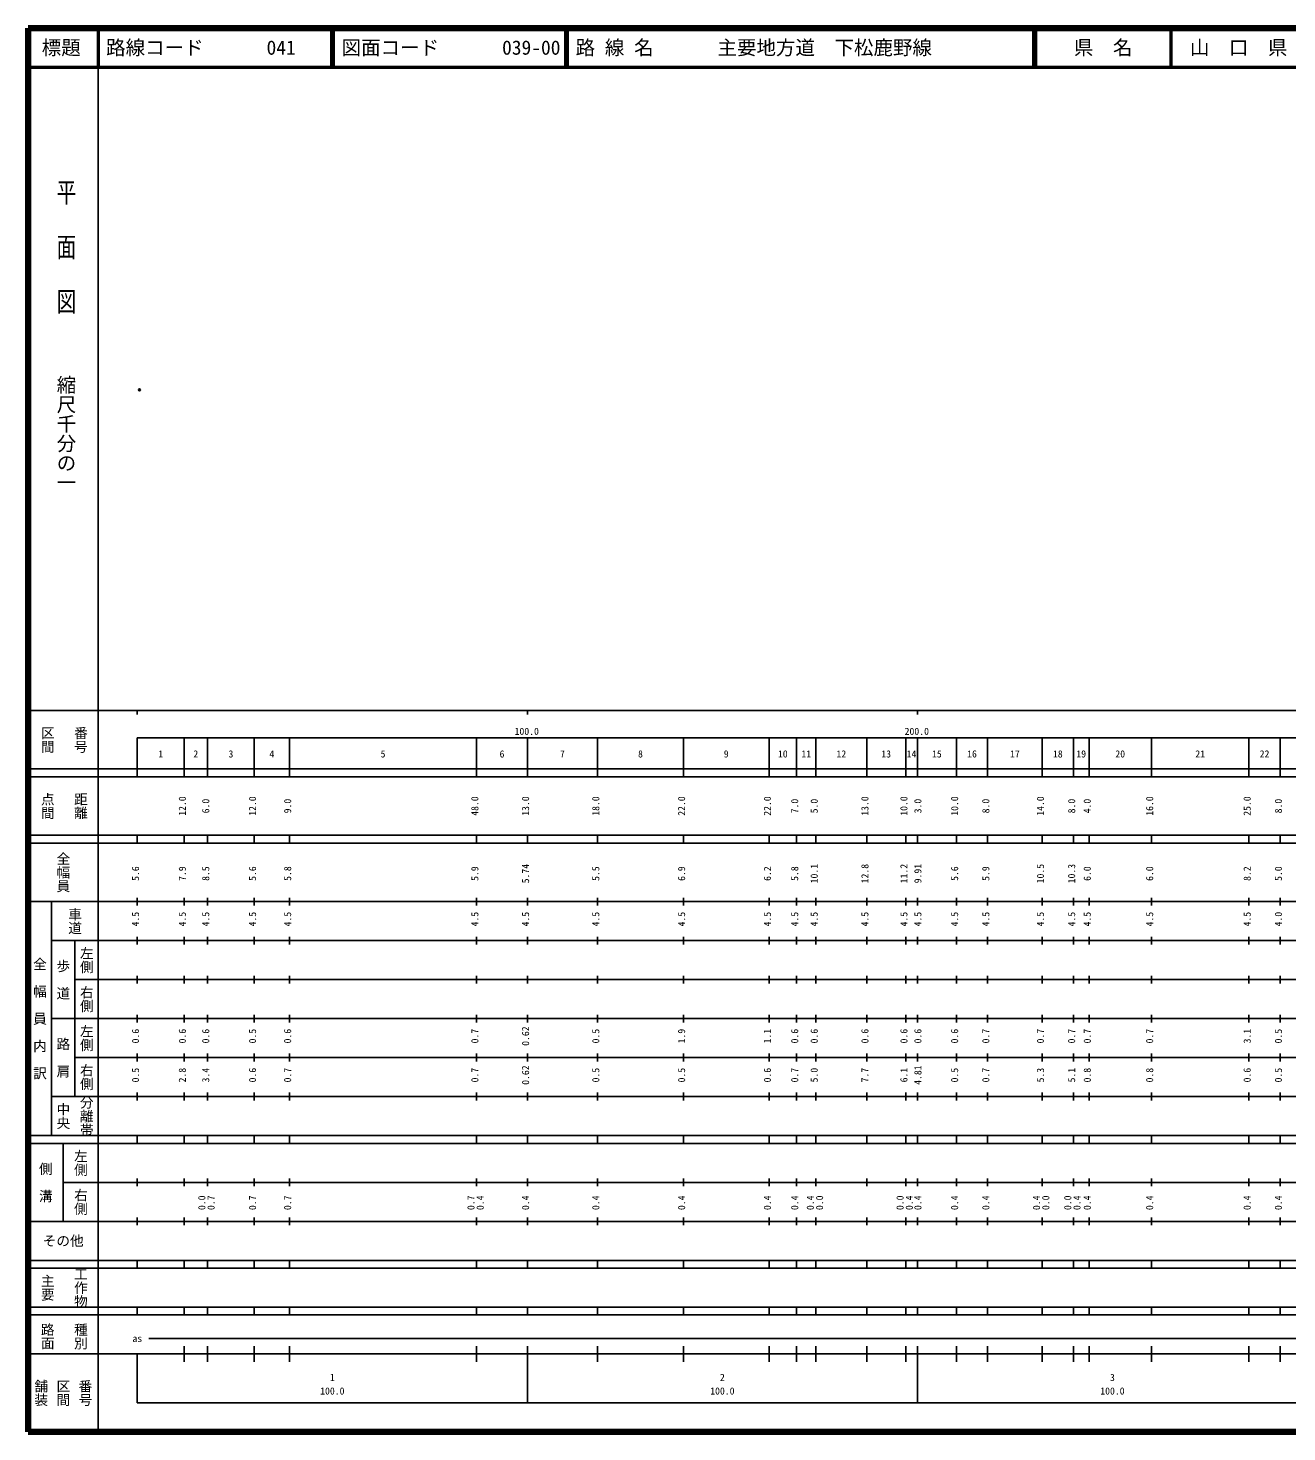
# Model space of a CAD drawing. Units: millimetres on the paper. Extents: x 40 to 680, y 20 to 380.
# Drawn here: x 40 to 362.7, y 20 to 380 of the extents above; entities that cross this region are included whole.
import ezdxf
from ezdxf.enums import TextEntityAlignment as Align

# ---------------------------------------------------------------- set-up
doc = ezdxf.new("R2010")
doc.units = ezdxf.units.MM
doc.header["$PDMODE"] = 32
doc.header["$PDSIZE"] = 0.5
doc.layers.add('M-OTRS', color=6, linetype='Continuous')
doc.layers.add('M-TTL-TXT', color=7, linetype='Continuous')
for name, color, linetype, lineweight in [('M-TTL', 2, 'Continuous', 140), ('M-TTL-BAND', 7, 'Continuous', 25), ('M-TTL-LINE', 7, 'Continuous', 50)]:
    doc.layers.add(name, color=color, linetype=linetype, lineweight=lineweight)
doc.styles.add('@ＭＳ ゴシック', font='')
doc.styles.add('ＭＳ ゴシック', font='')
doc.styles.get('@ＭＳ ゴシック').set_extended_font_data('@MS Gothic')
doc.styles.get('ＭＳ ゴシック').set_extended_font_data('MS Gothic')

msp = doc.modelspace()

# ---------------------------------------------------------------- linework, layer by layer
at = {"layer": 'M-OTRS'}
msp.add_point((68.555, 287.204), dxfattribs=at)
at = {"layer": 'M-TTL'}
for p, q in [((40, 380), (40, 20)), ((680, 380), (40, 380)), ((40, 20), (680, 20))]:
    msp.add_line(p, q, dxfattribs=at)
at = {"layer": 'M-TTL-BAND'}
for p, q in [((58, 370), (58, 20)), ((40, 205), (579, 205)), ((68, 205), (68, 204)), ((168, 205), (168, 204)), ((268, 205), (268, 204)), ((68, 198), (579, 198)), ((68, 198), (68, 188)), ((80, 188), (80, 198)), ((86, 188), (86, 198)), ((98, 188), (98, 198)), ((107, 188), (107, 198)), ((155, 188), (155, 198)), ((168, 188), (168, 198)), ((186, 188), (186, 198)), ((208, 188), (208, 198)), ((230, 188), (230, 198)), ((237, 188), (237, 198)), ((242, 188), (242, 198)), ((255, 188), (255, 198)), ((265, 188), (265, 198)), ((268, 188), (268, 198)), ((278, 188), (278, 198)), ((286, 188), (286, 198)), ((300, 188), (300, 198)), ((308, 188), (308, 198)), ((312, 188), (312, 198)), ((328, 188), (328, 198)), ((353, 188), (353, 198)), ((361, 188), (361, 198)), ((40, 190), (579, 190)), ((40, 188), (579, 188)), ((40, 173), (579, 173)), ((68, 171), (68, 173)), ((80, 171), (80, 173)), ((86, 171), (86, 173)), ((98, 171), (98, 173)), ((107, 171), (107, 173)), ((155, 171), (155, 173)), ((168, 171), (168, 173)), ((186, 171), (186, 173)), ((208, 171), (208, 173)), ((230, 171), (230, 173)), ((237, 171), (237, 173)), ((242, 171), (242, 173)), ((255, 171), (255, 173)), ((265, 171), (265, 173)), ((268, 171), (268, 173)), ((278, 171), (278, 173)), ((286, 171), (286, 173)), ((300, 171), (300, 173)), ((308, 171), (308, 173)), ((312, 171), (312, 173)), ((328, 171), (328, 173)), ((353, 171), (353, 173)), ((361, 171), (361, 173)), ((40, 171), (579, 171)), ((40, 156), (579, 156)), ((46, 96), (46, 156)), ((68, 155), (68, 157)), ((80, 155), (80, 157)), ((86, 155), (86, 157)), ((98, 155), (98, 157)), ((107, 155), (107, 157)), ((155, 155), (155, 157)), ((168, 155), (168, 157)), ((186, 155), (186, 157)), ((208, 155), (208, 157)), ((230, 155), (230, 157)), ((237, 155), (237, 157)), ((242, 155), (242, 157)), ((255, 155), (255, 157)), ((265, 155), (265, 157)), ((268, 155), (268, 157)), ((278, 155), (278, 157)), ((286, 155), (286, 157)), ((300, 155), (300, 157)), ((308, 155), (308, 157)), ((312, 155), (312, 157)), ((328, 155), (328, 157)), ((353, 155), (353, 157)), ((361, 155), (361, 157)), ((46, 146), (579, 146)), ((52, 146), (52, 106)), ((68, 145), (68, 147)), ((80, 145), (80, 147)), ((86, 145), (86, 147)), ((98, 145), (98, 147)), ((107, 145), (107, 147)), ((155, 145), (155, 147)), ((168, 145), (168, 147)), ((186, 145), (186, 147)), ((208, 145), (208, 147)), ((230, 145), (230, 147)), ((237, 145), (237, 147)), ((242, 145), (242, 147)), ((255, 145), (255, 147)), ((265, 145), (265, 147)), ((268, 145), (268, 147)), ((278, 145), (278, 147)), ((286, 145), (286, 147)), ((300, 145), (300, 147)), ((308, 145), (308, 147)), ((312, 145), (312, 147)), ((328, 145), (328, 147)), ((353, 145), (353, 147)), ((361, 145), (361, 147)), ((68, 135), (68, 137)), ((80, 135), (80, 137)), ((86, 135), (86, 137)), ((98, 135), (98, 137)), ((107, 135), (107, 137)), ((155, 135), (155, 137)), ((168, 135), (168, 137)), ((186, 135), (186, 137)), ((208, 135), (208, 137)), ((230, 135), (230, 137)), ((237, 135), (237, 137)), ((242, 135), (242, 137)), ((255, 135), (255, 137)), ((265, 135), (265, 137)), ((268, 135), (268, 137)), ((278, 135), (278, 137)), ((286, 135), (286, 137)), ((300, 135), (300, 137)), ((308, 135), (308, 137)), ((312, 135), (312, 137)), ((328, 135), (328, 137)), ((353, 135), (353, 137)), ((361, 135), (361, 137)), ((52, 136), (579, 136)), ((46, 126), (579, 126)), ((68, 125), (68, 127)), ((80, 125), (80, 127)), ((86, 125), (86, 127)), ((98, 125), (98, 127)), ((107, 125), (107, 127)), ((155, 125), (155, 127)), ((168, 125), (168, 127)), ((186, 125), (186, 127)), ((208, 125), (208, 127)), ((230, 125), (230, 127)), ((237, 125), (237, 127)), ((242, 125), (242, 127)), ((255, 125), (255, 127)), ((265, 125), (265, 127)), ((268, 125), (268, 127)), ((278, 125), (278, 127)), ((286, 125), (286, 127)), ((300, 125), (300, 127)), ((308, 125), (308, 127)), ((312, 125), (312, 127)), ((328, 125), (328, 127)), ((353, 125), (353, 127)), ((361, 125), (361, 127)), ((52, 116), (579, 116)), ((68, 115), (68, 117)), ((80, 115), (80, 117)), ((86, 115), (86, 117)), ((98, 115), (98, 117)), ((107, 115), (107, 117)), ((155, 115), (155, 117)), ((168, 115), (168, 117)), ((186, 115), (186, 117)), ((208, 115), (208, 117)), ((230, 115), (230, 117)), ((237, 115), (237, 117)), ((242, 115), (242, 117)), ((255, 115), (255, 117)), ((265, 115), (265, 117)), ((268, 115), (268, 117)), ((278, 115), (278, 117)), ((286, 115), (286, 117)), ((300, 115), (300, 117)), ((308, 115), (308, 117)), ((312, 115), (312, 117)), ((328, 115), (328, 117)), ((353, 115), (353, 117)), ((361, 115), (361, 117)), ((46, 106), (579, 106)), ((68, 105), (68, 107)), ((80, 105), (80, 107)), ((86, 105), (86, 107)), ((98, 105), (98, 107)), ((107, 105), (107, 107)), ((155, 105), (155, 107)), ((168, 105), (168, 107)), ((186, 105), (186, 107)), ((208, 105), (208, 107)), ((230, 105), (230, 107)), ((237, 105), (237, 107)), ((242, 105), (242, 107)), ((255, 105), (255, 107)), ((265, 105), (265, 107)), ((268, 105), (268, 107)), ((278, 105), (278, 107)), ((286, 105), (286, 107)), ((300, 105), (300, 107)), ((308, 105), (308, 107)), ((312, 105), (312, 107)), ((328, 105), (328, 107)), ((353, 105), (353, 107)), ((361, 105), (361, 107)), ((40, 96), (579, 96)), ((40, 94), (579, 94)), ((49, 94), (49, 74)), ((68, 94), (68, 96)), ((80, 94), (80, 96)), ((86, 94), (86, 96)), ((98, 94), (98, 96)), ((107, 94), (107, 96)), ((155, 94), (155, 96)), ((168, 94), (168, 96)), ((186, 94), (186, 96)), ((208, 94), (208, 96)), ((230, 94), (230, 96)), ((237, 94), (237, 96)), ((242, 94), (242, 96)), ((255, 94), (255, 96)), ((265, 94), (265, 96)), ((268, 94), (268, 96)), ((278, 94), (278, 96)), ((286, 94), (286, 96)), ((300, 94), (300, 96)), ((308, 94), (308, 96)), ((312, 94), (312, 96)), ((328, 94), (328, 96)), ((353, 94), (353, 96)), ((361, 94), (361, 96)), ((49, 84), (579, 84)), ((68, 83), (68, 85)), ((80, 83), (80, 85)), ((86, 83), (86, 85)), ((98, 83), (98, 85)), ((107, 83), (107, 85)), ((155, 83), (155, 85)), ((168, 83), (168, 85)), ((186, 83), (186, 85)), ((208, 83), (208, 85)), ((230, 83), (230, 85)), ((237, 83), (237, 85)), ((242, 83), (242, 85)), ((255, 83), (255, 85)), ((265, 83), (265, 85)), ((268, 83), (268, 85)), ((278, 83), (278, 85)), ((286, 83), (286, 85)), ((300, 83), (300, 85)), ((308, 83), (308, 85)), ((312, 83), (312, 85)), ((328, 83), (328, 85)), ((353, 83), (353, 85)), ((361, 83), (361, 85)), ((40, 74), (579, 74)), ((68, 73), (68, 75)), ((80, 73), (80, 75)), ((86, 73), (86, 75)), ((98, 73), (98, 75)), ((107, 73), (107, 75)), ((155, 73), (155, 75)), ((168, 73), (168, 75)), ((186, 73), (186, 75)), ((208, 73), (208, 75)), ((230, 73), (230, 75)), ((237, 73), (237, 75)), ((242, 73), (242, 75)), ((255, 73), (255, 75)), ((265, 73), (265, 75)), ((268, 73), (268, 75)), ((278, 73), (278, 75)), ((286, 73), (286, 75)), ((300, 73), (300, 75)), ((308, 73), (308, 75)), ((312, 73), (312, 75)), ((328, 73), (328, 75)), ((353, 73), (353, 75)), ((361, 73), (361, 75)), ((40, 64), (579, 64)), ((40, 62), (579, 62)), ((68, 62), (68, 64)), ((80, 62), (80, 64)), ((86, 62), (86, 64)), ((98, 62), (98, 64)), ((107, 62), (107, 64)), ((155, 62), (155, 64)), ((168, 62), (168, 64)), ((186, 62), (186, 64)), ((208, 62), (208, 64)), ((230, 62), (230, 64)), ((237, 62), (237, 64)), ((242, 62), (242, 64)), ((255, 62), (255, 64)), ((265, 62), (265, 64)), ((268, 62), (268, 64)), ((278, 62), (278, 64)), ((286, 62), (286, 64)), ((300, 62), (300, 64)), ((308, 62), (308, 64)), ((312, 62), (312, 64)), ((328, 62), (328, 64)), ((353, 62), (353, 64)), ((361, 62), (361, 64)), ((40, 52), (579, 52)), ((68, 50), (68, 52)), ((80, 50), (80, 52)), ((86, 50), (86, 52)), ((98, 50), (98, 52)), ((107, 50), (107, 52)), ((155, 50), (155, 52)), ((168, 50), (168, 52)), ((186, 50), (186, 52)), ((208, 50), (208, 52)), ((230, 50), (230, 52)), ((237, 50), (237, 52)), ((242, 50), (242, 52)), ((255, 50), (255, 52)), ((265, 50), (265, 52)), ((268, 50), (268, 52)), ((278, 50), (278, 52)), ((286, 50), (286, 52)), ((300, 50), (300, 52)), ((308, 50), (308, 52)), ((312, 50), (312, 52)), ((328, 50), (328, 52)), ((353, 50), (353, 52)), ((361, 50), (361, 52)), ((40, 50), (579, 50)), ((71, 44), (565, 44)), ((40, 40), (579, 40)), ((68, 40), (68, 27.5)), ((80, 38), (80, 42)), ((86, 38), (86, 42)), ((98, 38), (98, 42)), ((107, 38), (107, 42)), ((155, 38), (155, 42)), ((168, 27.5), (168, 42)), ((186, 38), (186, 42)), ((208, 38), (208, 42)), ((230, 38), (230, 42)), ((237, 38), (237, 42)), ((242, 38), (242, 42)), ((255, 38), (255, 42)), ((265, 38), (265, 42)), ((268, 27.5), (268, 42)), ((278, 38), (278, 42)), ((286, 38), (286, 42)), ((300, 38), (300, 42)), ((308, 38), (308, 42)), ((312, 38), (312, 42)), ((328, 38), (328, 42)), ((353, 38), (353, 42)), ((361, 38), (361, 42)), ((68, 27.5), (579, 27.5))]:
    msp.add_line(p, q, dxfattribs=at)
at = {"layer": 'M-TTL-LINE'}
for p, q in [((58, 380), (58, 370)), ((117.75, 380), (117.75, 370)), ((118.25, 380), (118.25, 370)), ((177.75, 380), (177.75, 370)), ((178.25, 380), (178.25, 370)), ((297.75, 380), (297.75, 370)), ((298.25, 380), (298.25, 370)), ((333, 380), (333, 370)), ((40, 370), (680, 370))]:
    msp.add_line(p, q, dxfattribs=at)

# ---------------------------------------------------------------- texts
at = {"layer": 'M-TTL-BAND', "style": '@ＭＳ ゴシック', "width": 1.4}
msp.add_text('平  面  図', height=3.666, rotation=270, dxfattribs=at).set_placement((49.777, 306.475), align=Align.MIDDLE_RIGHT)
at = {"layer": 'M-TTL-BAND', "style": '@ＭＳ ゴシック'}
msp.add_text('縮尺千分の一', height=3.666, rotation=270, dxfattribs=at).set_placement((49.777, 261.03), align=Align.MIDDLE_RIGHT)
for s, p in [('区間', (45, 197.5)), ('番号', (53.5, 197.5)), ('点間', (45, 180.5)), ('距離', (53.5, 180.5)), ('全幅員', (49, 163.5)), ('車道', (52, 151)), ('左側', (55, 141)), ('全\u3000幅\u3000員\u3000内\u3000訳', (43, 126)), ('歩\u3000道', (49, 136)), ('右側', (55, 131)), ('左側', (55, 121)), ('路\u3000肩', (49, 116)), ('右側', (55, 111)), ('分離帯', (55, 101)), ('中央', (49, 101)), ('左側', (53.5, 89)), ('側\u3000溝', (44.5, 84)), ('右側', (53.5, 79)), ('工作物', (53.5, 57)), ('主要', (45, 57)), ('路面', (45, 44.5)), ('種別', (53.5, 44.5)), ('舗装', (43.333, 30)), ('区間', (49, 30)), ('番号', (54.667, 30))]:
    msp.add_text(s, height=2.566, rotation=270, dxfattribs=at).set_placement(p, align=Align.MIDDLE_CENTER)
at = {"layer": 'M-TTL-BAND', "style": 'ＭＳ ゴシック'}
for s, p in [('100.0', (167.844, 198.195)), ('200.0', (267.844, 198.195)), ('1', (74, 192.405)), ('2', (83, 192.405)), ('3', (92, 192.405)), ('4', (102.5, 192.405)), ('5', (131, 192.405)), ('6', (161.5, 192.405)), ('7', (177, 192.405)), ('8', (197, 192.405)), ('9', (219, 192.405)), ('10', (233.5, 192.405)), ('11', (239.5, 192.405)), ('12', (248.5, 192.405)), ('13', (260, 192.405)), ('14', (266.5, 192.405)), ('15', (273, 192.405)), ('16', (282, 192.405)), ('17', (293, 192.405)), ('18', (304, 192.405)), ('19', (310, 192.405)), ('20', (320, 192.405)), ('21', (340.5, 192.405)), ('22', (357, 192.405)), ('as', (68, 42.5)), ('1', (118, 32.523)), ('2', (218, 32.523)), ('3', (318, 32.523)), ('100.0', (118, 29.033)), ('100.0', (218, 29.033)), ('100.0', (318, 29.033))]:
    msp.add_text(s, height=1.833, dxfattribs=at).set_placement(p, align=Align.BOTTOM_CENTER)
for s, p in [('12.0', (81, 180.5)), ('6.0', (87, 180.5)), ('12.0', (99, 180.5)), ('9.0', (108, 180.5)), ('48.0', (156, 180.5)), ('13.0', (169, 180.5)), ('18.0', (187, 180.5)), ('22.0', (209, 180.5)), ('22.0', (231, 180.5)), ('7.0', (238, 180.5)), ('5.0', (243, 180.5)), ('13.0', (256, 180.5)), ('10.0', (266, 180.5)), ('3.0', (269.583, 180.5)), ('10.0', (279, 180.5)), ('8.0', (287, 180.5)), ('14.0', (301, 180.5)), ('8.0', (309, 180.5)), ('4.0', (313, 180.5)), ('16.0', (329, 180.5)), ('25.0', (354, 180.5)), ('8.0', (362, 180.5)), ('5.6', (69, 163.174)), ('7.9', (81, 163.174)), ('8.5', (87, 163.174)), ('5.6', (99, 163.174)), ('5.8', (108, 163.174)), ('5.9', (156, 163.174)), ('5.74', (169, 163.174)), ('5.5', (187, 163.174)), ('6.9', (209, 163.174)), ('6.2', (231, 163.174)), ('5.8', (238, 163.174)), ('10.1', (243, 163.174)), ('12.8', (256, 163.174)), ('11.2', (266, 163.174)), ('9.91', (269.583, 163.174)), ('5.6', (279, 163.174)), ('5.9', (287, 163.174)), ('10.5', (301, 163.174)), ('10.3', (309, 163.174)), ('6.0', (313, 163.174)), ('6.0', (329, 163.174)), ('8.2', (354, 163.174)), ('5.0', (362, 163.174)), ('4.5', (69, 151.5)), ('4.5', (81, 151.5)), ('4.5', (87, 151.5)), ('4.5', (99, 151.5)), ('4.5', (108, 151.5)), ('4.5', (156, 151.5)), ('4.5', (169, 151.5)), ('4.5', (187, 151.5)), ('4.5', (209, 151.5)), ('4.5', (231, 151.5)), ('4.5', (238, 151.5)), ('4.5', (243, 151.5)), ('4.5', (256, 151.5)), ('4.5', (266, 151.5)), ('4.5', (269.583, 151.5)), ('4.5', (279, 151.5)), ('4.5', (287, 151.5)), ('4.5', (301, 151.5)), ('4.5', (309, 151.5)), ('4.5', (313, 151.5)), ('4.5', (329, 151.5)), ('4.5', (354, 151.5)), ('4.0', (362, 151.5)), ('0.6', (69, 121.5)), ('0.6', (81, 121.5)), ('0.6', (87, 121.5)), ('0.5', (99, 121.5)), ('0.6', (108, 121.5)), ('0.7', (156, 121.5)), ('0.62', (169, 121.5)), ('0.5', (187, 121.5)), ('1.9', (209, 121.5)), ('1.1', (231, 121.5)), ('0.6', (238, 121.5)), ('0.6', (243, 121.5)), ('0.6', (256, 121.5)), ('0.6', (266, 121.5)), ('0.6', (269.583, 121.5)), ('0.6', (279, 121.5)), ('0.7', (287, 121.5)), ('0.7', (301, 121.5)), ('0.7', (309, 121.5)), ('0.7', (313, 121.5)), ('0.7', (329, 121.5)), ('3.1', (354, 121.5)), ('0.5', (362, 121.5)), ('0.5', (69, 111.5)), ('2.8', (81, 111.5)), ('3.4', (87, 111.5)), ('0.6', (99, 111.5)), ('0.7', (108, 111.5)), ('0.7', (156, 111.5)), ('0.62', (169, 111.5)), ('0.5', (187, 111.5)), ('0.5', (209, 111.5)), ('0.6', (231, 111.5)), ('0.7', (238, 111.5)), ('5.0', (243, 111.5)), ('7.7', (256, 111.5)), ('6.1', (266, 111.5)), ('4.81', (269.583, 111.5)), ('0.5', (279, 111.5)), ('0.7', (287, 111.5)), ('5.3', (301, 111.5)), ('5.1', (309, 111.5)), ('0.8', (313, 111.5)), ('0.8', (329, 111.5)), ('0.6', (354, 111.5)), ('0.5', (362, 111.5)), ('0.0', (86, 78.764)), ('0.7', (88.37, 78.764)), ('0.7', (99, 78.764)), ('0.7', (108, 78.764)), ('0.7', (155, 78.764)), ('0.4', (157.37, 78.764)), ('0.4', (169, 78.764)), ('0.4', (187, 78.764)), ('0.4', (209, 78.764)), ('0.4', (231, 78.764)), ('0.4', (238, 78.764)), ('0.4', (242, 78.764)), ('0.0', (244.37, 78.764)), ('0.0', (265, 78.764)), ('0.4', (267.37, 78.764)), ('0.4', (269.583, 78.764)), ('0.4', (279, 78.764)), ('0.4', (287, 78.764)), ('0.4', (300, 78.764)), ('0.0', (302.37, 78.764)), ('0.0', (308, 78.764)), ('0.4', (310.37, 78.764)), ('0.4', (313, 78.764)), ('0.4', (329, 78.764)), ('0.4', (354, 78.764)), ('0.4', (362, 78.764))]:
    msp.add_text(s, height=1.833, rotation=90, dxfattribs=at).set_placement(p, align=Align.BOTTOM_CENTER)
msp.add_text('その他', height=2.566, dxfattribs=at).set_placement((49, 69), align=Align.MIDDLE_CENTER)
at = {"layer": 'M-TTL-TXT', "style": 'ＭＳ ゴシック'}
for s, p in [('標題', (48.5, 375)), ('県\u3000名', (315.625, 375)), ('山\u3000口\u3000県', (350.375, 375))]:
    msp.add_text(s, height=3.666, dxfattribs=at).set_placement(p, align=Align.MIDDLE_CENTER)
for s, p in [('路線コード', (60, 375)), ('041', (101.142, 375)), ('図面コード', (120.38, 375)), ('039-00', (161.521, 375)), ('路 線 名', (180.38, 375)), ('主要地方道\u3000下松鹿野線', (216.734, 375))]:
    msp.add_text(s, height=3.666, dxfattribs=at).set_placement(p, align=Align.MIDDLE_LEFT)

doc.saveas('drawing.dxf')
